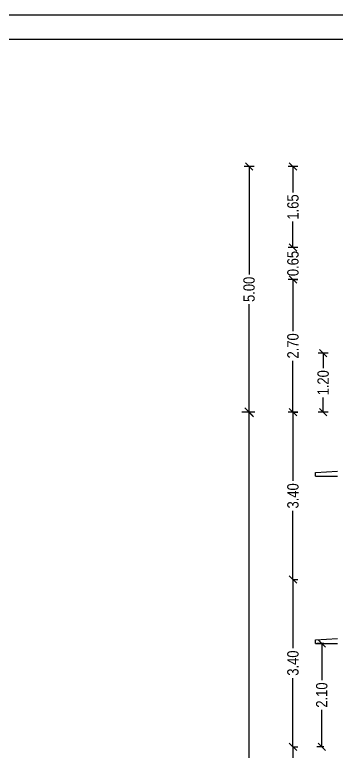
# Model space of a CAD drawing. Header units: metres. Extents: x -488 to 19274, y 1106 to 2071.
# Drawn here: x 19117.45 to 19124.02, y 1166.71 to 1181.7 of the extents above; entities that cross this region are included whole.
import ezdxf

# ---------------------------------------------------------------- set-up
doc = ezdxf.new("R2010")
doc.units = ezdxf.units.M
doc.header["$MEASUREMENT"] = 0
doc.layers.add('BLK_1_HT_OF_BLDG', color=5, linetype='Continuous')
doc.layers.add('LOCATION_PLAN', color=7, linetype='Continuous', lineweight=0)
doc.styles.get("Standard").update_dxf_attribs({"font": 'swissc.ttf', "height": 0.23})
doc.styles.add('STYLE4', font='arial.ttf')
doc.dimstyles.new('ND small', dxfattribs={"dimtxt": 0.15, "dimasz": 0.2, "dimexe": 0.15, "dimexo": 0, "dimgap": 0.1, "dimtad": 1, "dimzin": 0, "dimdsep": 46, "dimtxsty": 'STYLE4', "dimblk": 'OBLIQUE', "dimcen": 0.09, "dimclrd": 14, "dimclre": 14, "dimclrt": 7, "dimadec": 1, "dimazin": 0, "dimtfac": 1, "dimtofl": 0, "dimtmove": 1, "dimatfit": 3, "dimfxl": 0, "dimtolj": 1, "dimtzin": 0, "dimarcsym": 0})
doc.dimstyles.new('STANDARD$0', dxfattribs={"dimtxt": 7, "dimasz": 3, "dimexe": 3, "dimexo": 1, "dimgap": 1.5, "dimtad": 1, "dimdec": 1, "dimzin": 1, "dimdsep": 46, "dimlunit": 4, "dimtxsty": 'Standard', "dimblk": 'OBLIQUE', "dimcen": 0.09375, "dimdle": 1, "dimclrd": 8, "dimclre": 8, "dimclrt": 7, "dimadec": 1, "dimazin": 0, "dimtfac": 1, "dimtdec": 1, "dimtix": 1, "dimtmove": 2, "dimatfit": 3, "dimldrblk": 'ARCHTICK', "dimfxl": 0, "dimfrac": 2, "dimtolj": 1, "dimtzin": 0, "dimarcsym": 0})

# ---------------------------------------------------------------- blocks, each defined once
blk = doc.blocks.new('_OBLIQUE')
at = {"color": 0, "linetype": 'ByBlock'}
blk.add_line((-0.5, -0.5), (0.5, 0.5), dxfattribs=at)
blk = doc.blocks.new('*D135')
at = {"lineweight": -2}
for p, q in [((19123.837, 1174.818), (19123.637, 1174.818)), ((19123.737, 1174.818), (19123.737, 1174.516)), ((19123.737, 1173.618), (19123.737, 1173.919)), ((19123.837, 1173.618), (19123.637, 1173.618))]:
    blk.add_line(p, q, dxfattribs=at)
at = {"layer": 'Defpoints', "color": 0}
for p in [(19124.028, 1174.818), (19123.737, 1173.618), (19124.028, 1173.618)]:
    blk.add_point(p, dxfattribs=at)
at = {"lineweight": -2, "xscale": 0.15, "yscale": 0.15, "zscale": 0.15}
for p, rotation in [((19123.737, 1174.818), 90), ((19123.737, 1173.618), 270)]:
    blk.add_blockref('_OBLIQUE', p, dxfattribs=dict(at, rotation=rotation))
at = {"insert": (19123.737, 1174.218), "char_height": 0.23, "attachment_point": 5, "rotation": 90}
blk.add_mtext('\\A1;1.20', dxfattribs=at)
blk = doc.blocks.new('*D138')
at = {"lineweight": -2}
for p, q in [((19123.752, 1168.918), (19123.609, 1168.918)), ((19123.709, 1168.918), (19123.709, 1168.17)), ((19123.709, 1166.818), (19123.709, 1167.565)), ((19123.752, 1166.818), (19123.609, 1166.818))]:
    blk.add_line(p, q, dxfattribs=at)
at = {"layer": 'Defpoints', "color": 0}
for p in [(19123.902, 1168.918), (19123.709, 1166.818), (19123.902, 1166.818)]:
    blk.add_point(p, dxfattribs=at)
at = {"lineweight": -2, "xscale": 0.15, "yscale": 0.15, "zscale": 0.15}
for p, rotation in [((19123.709, 1168.918), 90), ((19123.709, 1166.818), 270)]:
    blk.add_blockref('_OBLIQUE', p, dxfattribs=dict(at, rotation=rotation))
at = {"insert": (19123.709, 1167.868), "char_height": 0.23, "attachment_point": 5, "rotation": 90}
blk.add_mtext('\\A1;2.10', dxfattribs=at)
blk = doc.blocks.new('*D139')
at = {"lineweight": -2}
for p, q in [((19123.122, 1176.968), (19123.122, 1177.118)), ((19123.122, 1176.968), (19123.022, 1176.968)), ((19123.122, 1176.318), (19123.222, 1176.318)), ((19123.122, 1176.318), (19123.122, 1176.168))]:
    blk.add_line(p, q, dxfattribs=at)
at = {"layer": 'Defpoints', "color": 0}
for p in [(19123.122, 1176.968), (19123.225, 1176.968), (19123.122, 1176.318)]:
    blk.add_point(p, dxfattribs=at)
at = {"lineweight": -2, "xscale": 0.15, "yscale": 0.15, "zscale": 0.15}
for p, rotation in [((19123.122, 1176.968), 270), ((19123.122, 1176.318), 90)]:
    blk.add_blockref('_OBLIQUE', p, dxfattribs=dict(at, rotation=rotation))
at = {"insert": (19123.122, 1176.643), "char_height": 0.23, "attachment_point": 5, "rotation": 90}
blk.add_mtext('\\A1;0.65', dxfattribs=at)
blk = doc.blocks.new('*D140')
at = {"lineweight": -2}
for p, q in [((19123.222, 1176.318), (19123.022, 1176.318)), ((19123.122, 1176.318), (19123.122, 1175.27)), ((19123.122, 1173.618), (19123.122, 1174.665)), ((19123.222, 1173.618), (19123.022, 1173.618))]:
    blk.add_line(p, q, dxfattribs=at)
at = {"layer": 'Defpoints', "color": 0}
for p in [(19123.122, 1176.318), (19124.228, 1176.318), (19124.228, 1173.618)]:
    blk.add_point(p, dxfattribs=at)
at = {"lineweight": -2, "xscale": 0.15, "yscale": 0.15, "zscale": 0.15}
for p, rotation in [((19123.122, 1176.318), 90), ((19123.122, 1173.618), 270)]:
    blk.add_blockref('_OBLIQUE', p, dxfattribs=dict(at, rotation=rotation))
at = {"insert": (19123.122, 1174.968), "char_height": 0.23, "attachment_point": 5, "rotation": 90}
blk.add_mtext('\\A1;2.70', dxfattribs=at)
blk = doc.blocks.new('*D141')
at = {"layer": 'BLK_1_HT_OF_BLDG', "lineweight": -2}
for p, q in [((19122.344, 1173.618), (19122.078, 1173.618)), ((19122.228, 1155.568), (19122.228, 1173.618)), ((19122.378, 1155.568), (19122.078, 1155.568))]:
    blk.add_line(p, q, dxfattribs=at)
at = {"layer": 'Defpoints', "color": 0}
for p in [(19122.228, 1173.618), (19122.344, 1173.618), (19122.491, 1155.568)]:
    blk.add_point(p, dxfattribs=at)
at = {"layer": 'BLK_1_HT_OF_BLDG', "lineweight": -2, "xscale": 0.18, "yscale": 0.18, "zscale": 0.18}
for p, rotation in [((19122.228, 1173.618), 90), ((19122.228, 1155.568), 270)]:
    blk.add_blockref('_OBLIQUE', p, dxfattribs=dict(at, rotation=rotation))
at = {"layer": 'BLK_1_HT_OF_BLDG', "color": 7, "lineweight": 0, "insert": (19122.071, 1164.593), "char_height": 0.23, "attachment_point": 5, "rotation": 90}
blk.add_mtext('\\A1;{\\H1.33333x;18.05}', dxfattribs=at)
blk = doc.blocks.new('*D142')
at = {"lineweight": -2}
for p, q in [((19123.122, 1173.618), (19123.222, 1173.618)), ((19123.122, 1173.618), (19123.122, 1172.221)), ((19123.122, 1170.218), (19123.122, 1171.614)), ((19123.122, 1170.218), (19123.222, 1170.218))]:
    blk.add_line(p, q, dxfattribs=at)
at = {"layer": 'Defpoints', "color": 0}
for p in [(19123.063, 1173.618), (19123.122, 1173.618), (19123.103, 1170.218)]:
    blk.add_point(p, dxfattribs=at)
at = {"lineweight": -2, "xscale": 0.15, "yscale": 0.15, "zscale": 0.15}
for p, rotation in [((19123.122, 1173.618), 90), ((19123.122, 1170.218), 270)]:
    blk.add_blockref('_OBLIQUE', p, dxfattribs=dict(at, rotation=rotation))
at = {"insert": (19123.122, 1171.918), "char_height": 0.23, "attachment_point": 5, "rotation": 90}
blk.add_mtext('\\A1;3.40', dxfattribs=at)
blk = doc.blocks.new('*D143')
at = {"lineweight": -2}
for p, q in [((19123.122, 1170.218), (19123.222, 1170.218)), ((19123.122, 1170.218), (19123.122, 1168.821)), ((19123.122, 1166.818), (19123.122, 1168.214)), ((19123.122, 1166.818), (19123.222, 1166.818))]:
    blk.add_line(p, q, dxfattribs=at)
at = {"layer": 'Defpoints', "color": 0}
for p in [(19123.103, 1170.218), (19123.122, 1170.218), (19123.119, 1166.818)]:
    blk.add_point(p, dxfattribs=at)
at = {"lineweight": -2, "xscale": 0.15, "yscale": 0.15, "zscale": 0.15}
for p, rotation in [((19123.122, 1170.218), 90), ((19123.122, 1166.818), 270)]:
    blk.add_blockref('_OBLIQUE', p, dxfattribs=dict(at, rotation=rotation))
at = {"insert": (19123.122, 1168.518), "char_height": 0.23, "attachment_point": 5, "rotation": 90}
blk.add_mtext('\\A1;3.40', dxfattribs=at)
blk = doc.blocks.new('*D144')
at = {"lineweight": -2}
for p, q in [((19123.122, 1166.818), (19123.222, 1166.818)), ((19123.122, 1166.818), (19123.122, 1165.421)), ((19123.122, 1163.418), (19123.122, 1164.814)), ((19123.122, 1163.418), (19123.222, 1163.418))]:
    blk.add_line(p, q, dxfattribs=at)
at = {"layer": 'Defpoints', "color": 0}
for p in [(19123.119, 1166.818), (19123.122, 1166.818), (19123.107, 1163.418)]:
    blk.add_point(p, dxfattribs=at)
at = {"lineweight": -2, "xscale": 0.15, "yscale": 0.15, "zscale": 0.15}
for p, rotation in [((19123.122, 1166.818), 90), ((19123.122, 1163.418), 270)]:
    blk.add_blockref('_OBLIQUE', p, dxfattribs=dict(at, rotation=rotation))
at = {"insert": (19123.122, 1165.118), "char_height": 0.23, "attachment_point": 5, "rotation": 90}
blk.add_mtext('\\A1;3.40', dxfattribs=at)
blk = doc.blocks.new('*D205')
at = {"lineweight": -2}
for p, q in [((19123.222, 1178.618), (19123.022, 1178.618)), ((19123.122, 1178.618), (19123.122, 1178.09)), ((19123.122, 1176.968), (19123.122, 1177.495)), ((19123.222, 1176.968), (19123.022, 1176.968))]:
    blk.add_line(p, q, dxfattribs=at)
at = {"layer": 'Defpoints', "color": 0}
for p in [(19123.122, 1178.618), (19124.028, 1178.618), (19124.028, 1176.968)]:
    blk.add_point(p, dxfattribs=at)
at = {"lineweight": -2, "xscale": 0.15, "yscale": 0.15, "zscale": 0.15}
for p, rotation in [((19123.122, 1178.618), 90), ((19123.122, 1176.968), 270)]:
    blk.add_blockref('_OBLIQUE', p, dxfattribs=dict(at, rotation=rotation))
at = {"insert": (19123.122, 1177.793), "char_height": 0.23, "attachment_point": 5, "rotation": 90}
blk.add_mtext('\\A1;1.65', dxfattribs=at)
blk = doc.blocks.new('*D206')
at = {"lineweight": -2}
for p, q in [((19122.328, 1178.618), (19122.128, 1178.618)), ((19122.228, 1178.618), (19122.228, 1176.421)), ((19122.228, 1173.618), (19122.228, 1175.814)), ((19122.328, 1173.618), (19122.128, 1173.618))]:
    blk.add_line(p, q, dxfattribs=at)
at = {"layer": 'Defpoints', "color": 0}
for p in [(19122.228, 1178.618), (19123.775, 1178.618), (19123.598, 1173.618)]:
    blk.add_point(p, dxfattribs=at)
at = {"lineweight": -2, "xscale": 0.15, "yscale": 0.15, "zscale": 0.15}
for p, rotation in [((19122.228, 1178.618), 90), ((19122.228, 1173.618), 270)]:
    blk.add_blockref('_OBLIQUE', p, dxfattribs=dict(at, rotation=rotation))
at = {"insert": (19122.228, 1176.118), "char_height": 0.23, "attachment_point": 5, "rotation": 90}
blk.add_mtext('\\A1;5.00', dxfattribs=at)

msp = doc.modelspace()

# ---------------------------------------------------------------- linework, layer by layer
for p, q in [((19123.57832, 1172.3926), (19124.02832, 1172.4176)), ((19123.57832, 1172.3176), (19123.57832, 1172.3926)), ((19123.57832, 1172.3176), (19124.02832, 1172.3176)), ((19123.57832, 1168.9926), (19124.02832, 1169.0176)), ((19123.57832, 1168.9176), (19123.57832, 1168.9926)), ((19123.57832, 1168.9176), (19124.02832, 1168.9176))]:
    msp.add_line(p, q)
msp.add_lwpolyline([(19087.0003, 1106.44003), (19087.0003, 1181.70198), (19231.41611, 1181.70198), (19231.41611, 1106.44003), (19087.0003, 1106.44003)])
at = {"layer": 'LOCATION_PLAN', "color": 7, "lineweight": -2}
msp.add_lwpolyline([(19230.91869, 1181.52553), (19230.91869, 1106.93744), (19087.49771, 1106.93744), (19087.49771, 1181.20457), (19218.48338, 1181.20457)], dxfattribs=at)

# ---------------------------------------------------------------- dimensions: what is measured, and where the dimension line sits
for base, p1, p2, picture, middle in [((19122.22834, 1178.6176), (19123.5984, 1173.6176), (19123.77487, 1178.6176), '*D206', (19122.22834, 1176.1176)), ((19123.12225, 1178.6176), (19124.02832, 1176.9676), (19124.02832, 1178.6176), '*D205', (19123.12225, 1177.7926)), ((19123.12225, 1176.9676), (19123.12225, 1176.3176), (19123.225, 1176.9676), '*D139', (19123.12225, 1176.6426)), ((19123.12225, 1176.3176), (19124.22832, 1173.6176), (19124.22832, 1176.3176), '*D140', (19123.12225, 1174.9676)), ((19123.73729, 1173.6176), (19124.02832, 1174.8176), (19124.02832, 1173.6176), '*D135', (19123.73729, 1174.2176)), ((19123.12225, 1173.6176), (19123.10322, 1170.2176), (19123.06285, 1173.6176), '*D142', (19123.12225, 1171.9176)), ((19123.12225, 1170.2176), (19123.11908, 1166.8176), (19123.10322, 1170.2176), '*D143', (19123.12225, 1168.5176)), ((19123.70945, 1166.8176), (19123.90183, 1168.9176), (19123.90183, 1166.8176), '*D138', (19123.70945, 1167.8676)), ((19123.12225, 1166.8176), (19123.10678, 1163.4176), (19123.11908, 1166.8176), '*D144', (19123.12225, 1165.1176))]:
    dim = msp.add_linear_dim(base=base, p1=p1, p2=p2, angle=90, dimstyle='ND small', override={"dimtxt": 0.2, "dimasz": 0.15, "dimexe": 0.1, "dimexo": 0.15, "dimgap": 0.05, "dimtad": 0, "dimpost": '\\X', "dimtxsty": 'Standard', "dimblk": 'OBLIQUE', "dimclrd": 256, "dimclre": 256, "dimclrt": 256, "dimfxl": 0.1, "dimarcsym": 1})
    dim.commit()
    dim.dimension.update_dxf_attribs({"geometry": picture, "text_midpoint": middle})
at = {"layer": 'BLK_1_HT_OF_BLDG', "lineweight": 0}
dim = msp.add_linear_dim(base=(19122.22834, 1173.6176), p1=(19122.49056, 1155.5676), p2=(19122.34374, 1173.6176), angle=90, text='{\\H1.33333x;<>}', dimstyle='STANDARD$0', override={"dimtxt": 0.15, "dimasz": 0.18, "dimexe": 0.15, "dimexo": 0, "dimgap": 0, "dimdec": 2, "dimzin": 0, "dimlunit": 2, "dimpost": '\\X', "dimcen": 0.09, "dimdle": 0, "dimclrd": 256, "dimclre": 256, "dimadec": 0, "dimtdec": 2, "dimtix": 0, "dimtofl": 0, "dimtmove": 1, "dimfxl": 0.15, "dimfxlon": 1, "dimfrac": 0}, dxfattribs=at)
dim.commit()
dim.dimension.update_dxf_attribs({"geometry": '*D141', "text_midpoint": (19122.22834, 1164.5926), "dimtype": 160})

doc.saveas('drawing.dxf')
